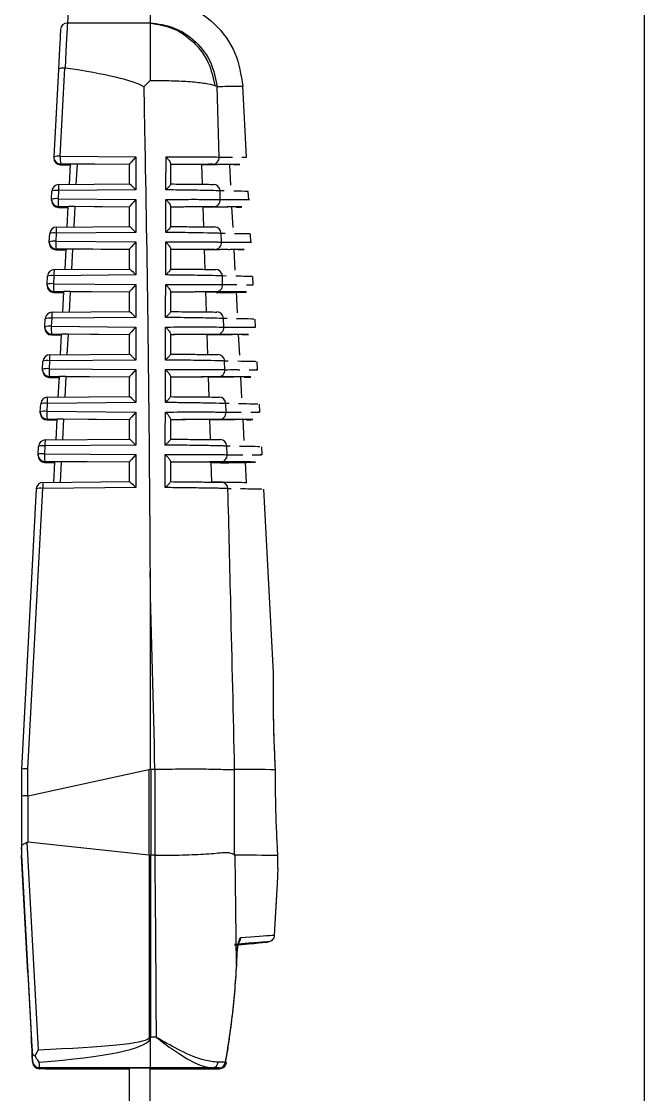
# Model space of a CAD drawing. Extents: x 6 to 134, y 3 to 97.
# Drawn here: x 98.369 to 99.278, y 44.98 to 46.544 of the extents above; entities that cross this region are included whole.
import ezdxf

# ---------------------------------------------------------------- set-up
doc = ezdxf.new("R2010")
doc.units = 0
doc.header["$MEASUREMENT"] = 0
doc.layers.add('OBJECT', color=7, linetype='CONTINUOUS')

msp = doc.modelspace()

# ---------------------------------------------------------------- linework, layer by layer
at = {"layer": 'OBJECT'}
for p, q in [((99.2781, 40.7244), (99.2781, 49.697)), ((98.557, 46.5412), (98.4364, 46.5412)), ((98.557, 46.5417), (98.557, 46.5412)), ((98.4233, 46.4734), (98.4166, 46.3464)), ((98.4261, 46.3471), (98.4329, 46.4758)), ((98.4329, 46.4758), (98.4333, 46.4758)), ((98.557, 46.4576), (98.5479, 46.4485)), ((98.6514, 46.4503), (98.6547, 46.4489)), ((98.6577, 46.346), (98.6547, 46.4489)), ((98.6977, 46.3458), (98.6922, 46.4498)), ((98.4166, 46.3459), (98.4166, 46.3464)), ((98.4166, 46.3459), (98.4166, 46.3458)), ((98.4166, 46.3454), (98.4166, 46.3448)), ((98.4166, 46.3448), (98.4166, 46.3447)), ((98.4261, 46.3471), (98.5365, 46.3462)), ((98.5365, 46.3462), (98.5365, 46.2981)), ((98.6752, 46.346), (98.6771, 46.346)), ((98.6909, 46.3459), (98.6976, 46.3458)), ((98.527, 46.335), (98.4265, 46.3359)), ((98.4265, 46.3359), (98.4265, 46.3358)), ((98.4265, 46.3358), (98.4411, 46.3356)), ((98.4411, 46.3347), (98.4265, 46.3348)), ((98.4265, 46.3348), (98.4265, 46.3347)), ((98.4265, 46.3347), (98.4411, 46.3345)), ((98.4395, 46.306), (98.4411, 46.3358)), ((98.4505, 46.3357), (98.449, 46.3061)), ((98.527, 46.335), (98.4505, 46.3357)), ((98.527, 46.3068), (98.527, 46.3352)), ((98.587, 46.3363), (98.587, 46.3065)), ((98.6336, 46.3063), (98.6326, 46.3353)), ((98.6326, 46.3353), (98.6553, 46.3353)), ((98.6748, 46.3052), (98.6732, 46.3352)), ((98.4134, 46.2845), (98.414, 46.2964)), ((98.4235, 46.2971), (98.4228, 46.2852)), ((98.5365, 46.2981), (98.4235, 46.2971)), ((98.4239, 46.3059), (98.527, 46.3068)), ((98.6594, 46.284), (98.6591, 46.2967)), ((98.6652, 46.2966), (98.6591, 46.2967)), ((98.4134, 46.284), (98.4134, 46.2845)), ((98.4134, 46.284), (98.4134, 46.2838)), ((98.4134, 46.2828), (98.4134, 46.2834)), ((98.4134, 46.2828), (98.4134, 46.2827)), ((98.4228, 46.2852), (98.5365, 46.2842)), ((98.5365, 46.2842), (98.5365, 46.2361)), ((98.7009, 46.2839), (98.7003, 46.2958)), ((98.527, 46.2731), (98.4233, 46.274)), ((98.4233, 46.274), (98.4233, 46.2738)), ((98.4233, 46.2738), (98.4378, 46.2737)), ((98.4378, 46.2727), (98.4233, 46.2728)), ((98.4233, 46.2728), (98.4233, 46.2727)), ((98.4233, 46.2727), (98.4378, 46.2726)), ((98.4363, 46.244), (98.4378, 46.2738)), ((98.4473, 46.2737), (98.4457, 46.2441)), ((98.527, 46.273), (98.4473, 46.2737)), ((98.527, 46.2448), (98.527, 46.2732)), ((98.587, 46.2742), (98.587, 46.2445)), ((98.6346, 46.2734), (98.6572, 46.2733)), ((98.6356, 46.2443), (98.6346, 46.2734)), ((98.6781, 46.2432), (98.6765, 46.2734)), ((98.4101, 46.2225), (98.4107, 46.2344)), ((98.4202, 46.2351), (98.4196, 46.2232)), ((98.5365, 46.2361), (98.4202, 46.2351)), ((98.4206, 46.2439), (98.527, 46.2448)), ((98.6612, 46.222), (98.6608, 46.2347)), ((98.6667, 46.2346), (98.6608, 46.2347)), ((98.7042, 46.2219), (98.7036, 46.2338)), ((98.4101, 46.222), (98.4101, 46.2225)), ((98.4101, 46.222), (98.4101, 46.2218)), ((98.4101, 46.2209), (98.4101, 46.2214)), ((98.4101, 46.2209), (98.4101, 46.2207)), ((98.4196, 46.2232), (98.5365, 46.2222)), ((98.5365, 46.2222), (98.5365, 46.1741)), ((98.527, 46.2111), (98.42, 46.212)), ((98.42, 46.212), (98.42, 46.2118)), ((98.42, 46.2118), (98.4346, 46.2117)), ((98.4345, 46.2107), (98.42, 46.2109)), ((98.42, 46.2109), (98.42, 46.2107)), ((98.42, 46.2107), (98.4345, 46.2106)), ((98.433, 46.182), (98.4346, 46.2118)), ((98.444, 46.2118), (98.4424, 46.1821)), ((98.527, 46.211), (98.444, 46.2118)), ((98.527, 46.1828), (98.527, 46.2112)), ((98.587, 46.2121), (98.587, 46.1826)), ((98.6366, 46.2114), (98.6591, 46.2114)), ((98.6375, 46.1823), (98.6366, 46.2114)), ((98.6813, 46.1812), (98.6797, 46.2114)), ((98.4068, 46.1606), (98.4075, 46.1724)), ((98.4169, 46.1731), (98.4163, 46.1613)), ((98.5365, 46.1741), (98.4169, 46.1731)), ((98.4173, 46.1819), (98.527, 46.1828)), ((98.6629, 46.1601), (98.6625, 46.1727)), ((98.6681, 46.1726), (98.6625, 46.1727)), ((98.7074, 46.1599), (98.7068, 46.1718)), ((98.4068, 46.16), (98.4068, 46.1606)), ((98.4068, 46.16), (98.4068, 46.1599)), ((98.4068, 46.1589), (98.4068, 46.1594)), ((98.4068, 46.1589), (98.4068, 46.1587)), ((98.4163, 46.1613), (98.5365, 46.1602)), ((98.5365, 46.1602), (98.5365, 46.1121)), ((98.6807, 46.1601), (98.6837, 46.1601)), ((98.527, 46.1491), (98.4167, 46.15)), ((98.4167, 46.15), (98.4167, 46.1499)), ((98.4167, 46.1499), (98.4313, 46.1497)), ((98.4312, 46.1488), (98.4167, 46.1489)), ((98.4167, 46.1489), (98.4167, 46.1487)), ((98.4167, 46.1487), (98.4312, 46.1486)), ((98.4297, 46.12), (98.4313, 46.1499)), ((98.4407, 46.1498), (98.4391, 46.1201)), ((98.527, 46.1491), (98.4407, 46.1498)), ((98.527, 46.1208), (98.527, 46.1492)), ((98.587, 46.1501), (98.587, 46.1206)), ((98.6386, 46.1494), (98.6609, 46.1494)), ((98.6395, 46.1203), (98.6386, 46.1494)), ((98.6846, 46.1191), (98.683, 46.1494)), ((98.4036, 46.0986), (98.4042, 46.1104)), ((98.4136, 46.1111), (98.413, 46.0993)), ((98.5365, 46.1121), (98.4136, 46.1111)), ((98.4141, 46.1198), (98.527, 46.1208)), ((98.6645, 46.0981), (98.6642, 46.1107)), ((98.6695, 46.1106), (98.6642, 46.1107)), ((98.7107, 46.098), (98.7101, 46.1098)), ((98.4035, 46.0981), (98.4036, 46.0986)), ((98.4035, 46.0981), (98.4035, 46.0979)), ((98.4035, 46.0969), (98.4036, 46.0974)), ((98.4035, 46.0969), (98.4035, 46.0967)), ((98.413, 46.0993), (98.5365, 46.0982)), ((98.5365, 46.0982), (98.5365, 46.0502)), ((98.527, 46.0871), (98.4135, 46.0881)), ((98.4135, 46.0881), (98.4135, 46.0879)), ((98.4135, 46.0879), (98.428, 46.0878)), ((98.428, 46.0868), (98.4135, 46.0869)), ((98.4135, 46.0869), (98.4135, 46.0867)), ((98.4135, 46.0867), (98.428, 46.0866)), ((98.4264, 46.058), (98.428, 46.0879)), ((98.4374, 46.0878), (98.4359, 46.058)), ((98.527, 46.0871), (98.4374, 46.0878)), ((98.527, 46.0588), (98.527, 46.0872)), ((98.587, 46.088), (98.587, 46.0587)), ((98.6405, 46.0874), (98.6628, 46.0874)), ((98.6414, 46.0582), (98.6405, 46.0874)), ((98.6878, 46.0571), (98.6862, 46.0875)), ((98.4003, 46.0366), (98.4009, 46.0483)), ((98.4104, 46.049), (98.4097, 46.0373)), ((98.5365, 46.0502), (98.4104, 46.049)), ((98.4108, 46.0578), (98.527, 46.0588)), ((98.6662, 46.0361), (98.6658, 46.0487)), ((98.671, 46.0486), (98.6658, 46.0487)), ((98.7139, 46.036), (98.7133, 46.0478)), ((98.4003, 46.0361), (98.4003, 46.0366)), ((98.4003, 46.0361), (98.4003, 46.036)), ((98.4003, 46.0349), (98.4003, 46.0354)), ((98.4003, 46.0354), (98.4003, 46.0354)), ((98.4003, 46.0349), (98.4003, 46.0348)), ((98.4097, 46.0373), (98.5365, 46.0362)), ((98.5365, 46.0362), (98.5365, 45.9882)), ((98.6864, 46.0361), (98.688, 46.0361)), ((98.527, 46.0251), (98.4102, 46.0261)), ((98.4102, 46.0261), (98.4102, 46.026)), ((98.4102, 46.026), (98.4247, 46.0258)), ((98.4247, 46.0248), (98.4102, 46.0249)), ((98.4102, 46.0249), (98.4102, 46.0248)), ((98.4102, 46.0248), (98.4247, 46.0246)), ((98.4232, 45.9959), (98.4248, 46.0259)), ((98.4342, 46.0259), (98.4326, 45.996)), ((98.527, 46.0251), (98.4342, 46.0259)), ((98.527, 45.9968), (98.527, 46.0252)), ((98.587, 46.026), (98.587, 45.9967)), ((98.6425, 46.0255), (98.6646, 46.0255)), ((98.6434, 45.9962), (98.6425, 46.0255)), ((98.6911, 45.9951), (98.6895, 46.0255)), ((98.397, 45.9747), (98.3976, 45.9863)), ((98.4071, 45.987), (98.4065, 45.9754)), ((98.5365, 45.9882), (98.4071, 45.987)), ((98.4075, 45.9958), (98.527, 45.9968)), ((98.6678, 45.9741), (98.6675, 45.9866)), ((98.6724, 45.9866), (98.6675, 45.9866)), ((98.7172, 45.9741), (98.7166, 45.9858)), ((98.397, 45.9741), (98.397, 45.9747)), ((98.397, 45.9741), (98.397, 45.974)), ((98.397, 45.9735), (98.397, 45.9735)), ((98.397, 45.9729), (98.397, 45.9735)), ((98.397, 45.9734), (98.397, 45.9735)), ((98.397, 45.9729), (98.397, 45.9728)), ((98.4065, 45.9754), (98.5365, 45.9742)), ((98.5365, 45.9742), (98.5365, 45.9262)), ((98.6871, 45.9742), (98.6901, 45.9742)), ((98.527, 45.9631), (98.4069, 45.9641)), ((98.4069, 45.9641), (98.4069, 45.964)), ((98.4069, 45.964), (98.4215, 45.9639)), ((98.4214, 45.9628), (98.4069, 45.9629)), ((98.4069, 45.9629), (98.4069, 45.9628)), ((98.4069, 45.9628), (98.4214, 45.9627)), ((98.4199, 45.9339), (98.4215, 45.964)), ((98.4309, 45.9639), (98.4293, 45.934)), ((98.527, 45.9631), (98.4309, 45.9639)), ((98.527, 45.9349), (98.527, 45.9633)), ((98.587, 45.9639), (98.587, 45.9347)), ((98.6444, 45.9635), (98.6663, 45.9635)), ((98.6453, 45.9342), (98.6444, 45.9635)), ((98.6943, 45.933), (98.6927, 45.9635)), ((98.3937, 45.9127), (98.3943, 45.9243)), ((98.4038, 45.925), (98.4032, 45.9134)), ((98.5365, 45.9262), (98.4038, 45.925)), ((98.4042, 45.9338), (98.527, 45.9349)), ((98.6694, 45.9122), (98.6691, 45.9246)), ((98.6738, 45.9246), (98.6691, 45.9246)), ((98.7204, 45.9121), (98.7198, 45.9238)), ((98.3937, 45.9122), (98.3937, 45.9127)), ((98.3937, 45.9122), (98.3937, 45.912)), ((98.3937, 45.9115), (98.3937, 45.9115)), ((98.3937, 45.9109), (98.3937, 45.9115)), ((98.3937, 45.9114), (98.3937, 45.9115)), ((98.3937, 45.9109), (98.3937, 45.9108)), ((98.4032, 45.9134), (98.5365, 45.9123)), ((98.5365, 45.9123), (98.5365, 45.8642)), ((98.6895, 45.9122), (98.6921, 45.9122)), ((98.527, 45.9011), (98.4036, 45.9022)), ((98.4036, 45.9022), (98.4036, 45.902)), ((98.4036, 45.902), (98.4182, 45.9019)), ((98.4181, 45.9008), (98.4036, 45.9009)), ((98.4036, 45.9009), (98.4036, 45.9008)), ((98.4036, 45.9008), (98.4181, 45.9007)), ((98.4166, 45.8719), (98.4182, 45.902)), ((98.4276, 45.902), (98.426, 45.872)), ((98.527, 45.9011), (98.4276, 45.902)), ((98.527, 45.8729), (98.527, 45.9013)), ((98.587, 45.9019), (98.587, 45.8728)), ((98.6463, 45.9015), (98.6681, 45.9015)), ((98.6472, 45.8722), (98.6463, 45.9015)), ((98.6463, 45.9003), (98.6681, 45.9007)), ((98.6976, 45.8712), (98.696, 45.9015)), ((98.3911, 45.8623), (98.3695, 45.4536)), ((98.379, 45.4545), (98.4005, 45.863)), ((98.5365, 45.8642), (98.4005, 45.863)), ((98.401, 45.8718), (98.527, 45.8729)), ((98.6752, 45.8626), (98.6706, 45.8626)), ((98.7371, 45.5942), (98.7231, 45.8618)), ((98.557, 45.7422), (98.557, 45.4537)), ((98.7369, 45.5701), (98.7369, 45.578)), ((98.7371, 45.5435), (98.737, 45.5499)), ((98.3695, 45.4536), (98.3695, 45.4535)), ((98.3695, 45.4535), (98.3695, 45.4144)), ((98.379, 45.415), (98.379, 45.4545)), ((98.3792, 45.415), (98.5554, 45.4532)), ((98.5554, 45.4532), (98.5554, 45.3287)), ((98.5586, 45.3286), (98.5586, 45.4536)), ((98.5586, 45.4536), (98.5638, 45.4536)), ((98.5638, 45.4536), (98.5638, 45.3286)), ((98.6803, 45.329), (98.6803, 45.4535)), ((98.6803, 45.4535), (98.6804, 45.4535)), ((98.74, 45.453), (98.7397, 45.459)), ((98.3695, 45.4144), (98.3695, 45.3368)), ((98.3792, 45.3474), (98.3792, 45.415)), ((98.3942, 45.0449), (98.3778, 45.3472)), ((98.5554, 45.3287), (98.3792, 45.3474)), ((98.3695, 45.3368), (98.3695, 45.3285)), ((98.3695, 45.3285), (98.3851, 45.0402)), ((98.3695, 45.3285), (98.3695, 45.3284)), ((98.3787, 45.1581), (98.3695, 45.3284)), ((98.3695, 45.3272), (98.3695, 45.3284)), ((98.3695, 45.327), (98.3695, 45.3272)), ((98.3787, 45.1569), (98.3695, 45.3272)), ((98.3695, 45.327), (98.3851, 45.0389)), ((98.5562, 45.063), (98.5562, 45.3286)), ((98.5562, 45.3286), (98.5578, 45.3286)), ((98.5578, 45.3286), (98.5578, 45.063)), ((98.5638, 45.3286), (98.5586, 45.3286)), ((98.681, 45.3285), (98.6803, 45.329)), ((98.6829, 45.1692), (98.681, 45.3285)), ((98.7435, 45.31), (98.7435, 45.31)), ((98.7435, 45.31), (98.7435, 45.3099)), ((98.7291, 45.202), (98.7291, 45.202)), ((98.7382, 45.2115), (98.7382, 45.2115)), ((98.7382, 45.2115), (98.7382, 45.2114)), ((98.7382, 45.2114), (98.7382, 45.2114)), ((98.6838, 45.1873), (98.6829, 45.1692)), ((98.6831, 45.1692), (98.6841, 45.1873)), ((98.6831, 45.168), (98.6841, 45.1861)), ((98.3787, 45.1584), (98.3787, 45.1574)), ((98.3787, 45.1581), (98.3787, 45.1569)), ((98.5663, 45.063), (98.5578, 45.063)), ((98.557, 45.0599), (98.557, 45.0184)), ((98.3953, 45.0174), (98.4042, 45.0173)), ((98.4047, 45.0184), (98.3958, 45.0185)), ((98.4047, 45.0172), (98.3958, 45.0172)), ((98.4047, 45.0184), (98.557, 45.0184)), ((98.5013, 45.0184), (98.4047, 45.0184)), ((98.5013, 45.0172), (98.4047, 45.0172)), ((98.4047, 45.0172), (98.527, 45.0172)), ((98.6584, 45.0184), (98.5232, 45.0184)), ((98.527, 45.0172), (98.5232, 45.0172)), ((98.527, 44.2448), (98.527, 45.0184)), ((98.557, 45.0184), (98.6487, 45.0184)), ((98.557, 44.2448), (98.557, 45.0184)), ((98.6584, 45.0172), (98.557, 45.0172)), ((98.557, 45.0172), (98.6487, 45.0172)), ((98.6487, 45.0184), (98.6584, 45.0184)), ((98.6487, 45.0172), (98.6584, 45.0172)), ((98.6667, 45.027), (98.6562, 45.0267))]:
    msp.add_line(p, q, dxfattribs=at)
at = {"layer": 'OBJECT', "flags": 128}
for points in [[(98.7435, 45.31), (98.7423, 45.2867), (98.7405, 45.2539), (98.7382, 45.2115)], [(98.7435, 45.3099), (98.7423, 45.2867), (98.7405, 45.2538), (98.7382, 45.2114)], [(98.6838, 45.1873), (98.6841, 45.1873), (98.6841, 45.1873)], [(98.6829, 45.1692), (98.6831, 45.1692), (98.6831, 45.1692)], [(98.6829, 45.168), (98.6831, 45.168), (98.6831, 45.168)], [(98.668, 45.0256), (98.668, 45.0256), (98.6682, 45.0256)]]:
    msp.add_lwpolyline(points, dxfattribs=at)
at = {"layer": 'OBJECT'}
for centre, radius, start, end in [((98.4363, 46.5313), 0.00991, 89.4518, 176.5363), ((98.4228, 46.3272), 0.0202, 80.6628, 107.8246), ((98.4266, 46.3459), 0.01, 180, 269.5), ((98.4266, 46.3458), 0.01, 180, 269.5), ((98.4266, 46.3448), 0.01, 180, 269.5), ((98.4266, 46.3447), 0.01, 180, 269.5), ((98.4807, 46.3436), 0.0547, 176.3333, 188.1148), ((98.6478, 46.3454), 0.00992, 271.076, 3.4938), ((98.4268, 46.3382), 0.00337, 219.2014, 266.0513), ((98.424, 46.2959), 0.01, 90.5, 176.9774), ((98.4202, 46.2772), 0.0202, 80.6628, 107.8246), ((98.4642, 46.2995), 0.0408, 170.9743, 183.3323), ((98.6492, 46.2963), 0.00989, 2.4108, 89.0144), ((98.4196, 46.2652), 0.0202, 80.6628, 107.8246), ((98.4234, 46.284), 0.01, 180, 269.5), ((98.4234, 46.2838), 0.01, 180, 269.5), ((98.4234, 46.2828), 0.01, 180, 269.5), ((98.4234, 46.2827), 0.01, 180, 269.5), ((98.4775, 46.2817), 0.0547, 176.3333, 188.1148), ((98.6495, 46.2834), 0.00992, 271.0968, 3.5116), ((98.4235, 46.2762), 0.00339, 218.6225, 265.997), ((98.4207, 46.2339), 0.01, 90.5, 176.9774), ((98.4169, 46.2152), 0.0202, 80.6628, 107.8246), ((98.4609, 46.2375), 0.0408, 170.9743, 183.3323), ((98.6509, 46.2343), 0.00989, 2.3899, 88.9965), ((98.4163, 46.2033), 0.0202, 80.6628, 107.8246), ((98.4201, 46.222), 0.01, 180, 269.5), ((98.4201, 46.2218), 0.01, 180, 269.5), ((98.4201, 46.2209), 0.01, 180, 269.5), ((98.4201, 46.2207), 0.01, 180, 269.5), ((98.4742, 46.2197), 0.0547, 176.3333, 188.1148), ((98.6513, 46.2214), 0.00992, 271.1179, 3.5296), ((98.4202, 46.2143), 0.0034, 218.0691, 265.9449), ((98.4174, 46.1719), 0.01, 90.5, 176.9774), ((98.4136, 46.1531), 0.0202, 80.6628, 107.8246), ((98.4576, 46.1755), 0.0408, 170.9743, 183.3323), ((98.6526, 46.1723), 0.00988, 2.3687, 88.9784), ((98.413, 46.1413), 0.0202, 80.6628, 107.8246), ((98.4168, 46.16), 0.01, 180, 269.5), ((98.4168, 46.1599), 0.01, 180, 269.5), ((98.4168, 46.1589), 0.01, 180, 269.5), ((98.4168, 46.1587), 0.01, 180, 269.5), ((98.4709, 46.1578), 0.0547, 176.3333, 188.1148), ((98.653, 46.1595), 0.00991, 271.1394, 3.5479), ((98.417, 46.1523), 0.00341, 217.5303, 265.894), ((98.4142, 46.1098), 0.01, 90.5, 176.9774), ((98.4104, 46.0911), 0.0202, 80.6628, 107.8246), ((98.4544, 46.1134), 0.0408, 170.9743, 183.3323), ((98.6543, 46.1103), 0.00988, 2.3472, 88.9599), ((98.4135, 46.0981), 0.01, 180, 269.5), ((98.4135, 46.0979), 0.01, 180, 269.5), ((98.4135, 46.0969), 0.01, 180, 269.5), ((98.4135, 46.0967), 0.01, 180, 269.5), ((98.4097, 46.0794), 0.0202, 80.6628, 107.8246), ((98.4677, 46.0958), 0.0547, 176.3333, 188.1148), ((98.6546, 46.0975), 0.00991, 271.1612, 3.5665), ((98.4137, 46.0903), 0.00343, 216.9748, 265.8413), ((98.4109, 46.0478), 0.01, 90.5, 176.9774), ((98.4071, 46.0291), 0.0202, 80.6628, 107.8246), ((98.4511, 46.0514), 0.0408, 170.9743, 183.3323), ((98.656, 46.0483), 0.00988, 2.3255, 88.9411), ((98.4065, 46.0174), 0.0202, 80.6628, 107.8246), ((98.4103, 46.0361), 0.01, 180, 269.5), ((98.4103, 46.036), 0.01, 180, 269.5), ((98.4103, 46.0349), 0.01, 180, 269.5), ((98.4103, 46.0348), 0.01, 180, 269.5), ((98.4644, 46.0338), 0.0547, 176.3333, 188.1148), ((98.6563, 46.0355), 0.00991, 271.1834, 3.5854), ((98.4104, 46.0283), 0.00344, 216.4419, 265.7906), ((98.4076, 45.9858), 0.01, 90.5, 176.9774), ((98.4038, 45.9671), 0.0202, 80.6628, 107.8246), ((98.4478, 45.9894), 0.0408, 170.9743, 183.3323), ((98.6576, 45.9863), 0.00987, 2.3034, 88.9221), ((98.4032, 45.9554), 0.0202, 80.6628, 107.8246), ((98.407, 45.9741), 0.01, 180, 269.5), ((98.407, 45.974), 0.01, 180, 269.5), ((98.407, 45.9729), 0.01, 180, 269.5), ((98.407, 45.9728), 0.01, 180, 269.5), ((98.4611, 45.9719), 0.0547, 176.3333, 188.1148), ((98.6579, 45.9735), 0.00991, 271.2058, 3.6045), ((98.4072, 45.9664), 0.00346, 215.9287, 265.7415), ((98.4043, 45.9238), 0.01, 90.5, 176.9774), ((98.4005, 45.9051), 0.0202, 80.6628, 107.8246), ((98.4445, 45.9274), 0.0408, 170.9743, 183.3323), ((98.6592, 45.9243), 0.00987, 2.281, 88.9028), ((98.3999, 45.8935), 0.0202, 80.6628, 107.8246), ((98.4037, 45.9122), 0.01, 180, 269.5), ((98.4037, 45.912), 0.01, 180, 269.5), ((98.4037, 45.9109), 0.01, 180, 269.5), ((98.4037, 45.9108), 0.01, 180, 269.5), ((98.4578, 45.9099), 0.0547, 176.3333, 188.1148), ((98.6595, 45.9115), 0.0099, 271.2286, 3.6238), ((98.4039, 45.9044), 0.00347, 215.4146, 265.6923), ((98.4011, 45.8618), 0.01, 90.5, 176.9774), ((98.3973, 45.8431), 0.0202, 80.6628, 107.8246), ((98.4413, 45.8654), 0.0408, 170.9743, 183.3323), ((98.6608, 45.8623), 0.00986, 2.2583, 88.8831), ((98.6631, 39.7188), 5.7347, 89.23213, 89.82698), ((98.677, 41.5233), 3.8051, 89.0001, 89.9396), ((98.6792, 45.2082), 0.0101, 318.8473, 357.39), ((98.6471, 45.1547), 0.1308, 225.483, 226.4446), ((98.5578, 45.1793), 0.1163, 269.2229, 270.0002), ((98.3958, 45.0285), 0.01, 183.1322, 269.1723), ((98.3958, 45.0285), 0.00999, 183.1469, 270.0514), ((98.3958, 45.0272), 0.01, 183.1795, 269.2098), ((98.3957, 45.0273), 0.00993, 183.3852, 267.396), ((98.3957, 45.018), 0.000738, 236.3407, 268.1539), ((98.3956, 45.0191), 0.000649, 269.2079, 282.0423), ((98.3956, 45.0179), 0.000648, 269.2377, 281.5047), ((98.4047, 45.0184), 0.00123, 244.1773, 269.3331), ((98.5007, 45.0265), 0.00921, 270.4643, 297.6719), ((98.5013, 45.0186), 0.00138, 247.1273, 269.4964), ((98.5206, 35.637), 9.3814, 89.98452, 90.11826), ((98.5013, 45.026), 0.00878, 270.1668, 299.8257), ((98.5206, 54.3986), 9.3814, 269.88174, 270.01548), ((98.5204, 45.0184), 0.003, 336.5646, 0.0105), ((98.6476, 45.0269), 0.00858, 277.2957, 358.6296), ((98.6577, 45.0274), 0.00907, 274.413, 357.1776), ((98.6584, 45.0284), 0.01, 270.0038, 350.7455), ((98.6584, 45.0272), 0.01, 270.1134, 350.7453), ((98.6556, 45.0184), 0.00304, 336.624, 0.1587), ((98.6692, 45.0398), 0.013, 258.8345, 265.5286)]:
    msp.add_arc(centre, radius, start, end, dxfattribs=at)
for centre, major_axis, ratio, start_param, end_param in [((98.3201, 44.3278), (0.1183, 2.25), 0.000066, 0.000003, 0.180504), ((98.4207, 46.4237), (0.0058, 0.11), 0.000066, 0.180504, 1.102037), ((98.4307, 46.4232), (0.0058, 0.12), 0.000061, 0.180503, 1.117124), ((96.2673, 46.4232), (2.2897, 0.0148), 0.052007, 0.088798, 0.329912), ((98.537, 46.345), (0.00996, 0.00988), 0.088566, 1.535578, 3.054015), ((98.4511, 46.3357), (0.01, -0.0001), 0.001262, 1.629521, 3.141604), ((96.4936, 46.3161), (2.1942, 0.0191), 0.001254, 6.195988, 6.423906), ((98.537, 46.2969), (0.00999, -0.00991), 0.036008, 1.658834, 3.10717), ((98.537, 46.283), (0.00996, 0.00988), 0.088566, 1.535578, 3.054015), ((98.4479, 46.2737), (0.01, -0.0001), 0.001262, 1.629521, 3.141604), ((96.4936, 46.2541), (2.1975, 0.0192), 0.001254, 6.195253, 6.423038), ((98.537, 46.2349), (0.00999, -0.00991), 0.036008, 1.658834, 3.10717), ((98.537, 46.221), (0.00996, 0.00988), 0.088566, 1.535578, 3.054015), ((98.4446, 46.2117), (0.01, -0.0001), 0.001262, 1.629521, 3.141604), ((96.4936, 46.1921), (2.2007, 0.0192), 0.001254, 6.194462, 6.421362), ((98.537, 46.1729), (0.00999, -0.00991), 0.036008, 1.658834, 3.10717), ((98.537, 46.159), (0.00996, 0.00988), 0.088566, 1.535578, 3.054015), ((98.4413, 46.1498), (0.01, -0.0001), 0.001262, 1.629521, 3.141604), ((96.4936, 46.1301), (2.204, 0.0192), 0.001254, 6.082166, 6.484182), ((98.537, 46.1109), (0.00999, -0.00991), 0.036008, 1.658834, 3.10717), ((98.537, 46.097), (0.00996, 0.00988), 0.088566, 1.535578, 3.054015), ((98.438, 46.0878), (0.01, -0.0001), 0.001262, 1.629521, 3.141604), ((96.4936, 46.0681), (2.2072, 0.0193), 0.001254, 6.192734, 6.487571), ((98.537, 46.0489), (0.00999, -0.00991), 0.036008, 1.658834, 3.10717), ((98.537, 46.035), (0.00996, 0.00988), 0.088566, 1.535578, 3.054015), ((98.4348, 46.0259), (0.01, -0.0001), 0.001262, 1.629521, 3.141604), ((96.4936, 46.0061), (2.2105, 0.0193), 0.001254, 6.191806, 6.490952), ((98.537, 45.9869), (0.00999, -0.00991), 0.036008, 1.658834, 3.10717), ((98.537, 45.973), (0.00996, 0.00988), 0.088566, 1.535578, 3.054015), ((98.4315, 45.9639), (0.01, -0.0001), 0.001262, 1.629521, 3.141604), ((96.4936, 45.9441), (2.2137, 0.0193), 0.001254, 6.190839, 6.494325), ((98.537, 45.9249), (0.00999, -0.00991), 0.036008, 1.658834, 3.10717), ((98.537, 45.911), (0.00996, 0.00988), 0.088566, 1.535578, 3.054015), ((98.4282, 45.9019), (0.01, -0.0001), 0.001262, 1.629521, 3.141604), ((96.4936, 45.8821), (2.217, 0.0193), 0.001254, 6.068659, 6.49769), ((98.537, 45.863), (0.00999, -0.00991), 0.036008, 1.658834, 3.10717), ((96.4945, 41.4358), (0, 19.0645), 0.111055, 4.924724, 4.940236), ((98.3795, 45.4533), (0.01, -0.00026), 0.121668, 1.626367, 3.138449), ((98.5586, 46.4314), (0.0064, 0.9785), 0.122457, 3.168977, 3.182066), ((98.5586, 46.4307), (0, 0.9772), 0.122804, 3.128502, 3.141593), ((98.5638, 46.4307), (0, 0.9772), 0.122804, 3.141593, 3.144933), ((98.3795, 45.4144), (0.01, 0), 0.062416, 1.623156, 3.141593), ((98.3795, 45.4965), (0.0005, 0.0815), 0.122457, 3.142797, 3.168977), ((98.3795, 45.31), (-0.0006, 0.0374), 0.267005, 6.250717, 6.391319), ((98.5586, 44.8803), (-0.007, 0.4487), 0.267005, 6.2442, 6.250717), ((98.5586, 44.8806), (0, 0.448), 0.267859, 0, 0.006511), ((98.5638, 44.8806), (0, 0.448), 0.267859, 6.278981, 6.283185), ((96.4945, 44.9707), (0, 7.8874), 0.262686, 4.724089, 4.75778), ((98.7512, 45.4524), (0.0078, 0.1429), 0.000068, 3.05493, 3.140201), ((98.7512, 45.4524), (0.0078, 0.1429), 0.000068, 3.140201, 3.225755), ((96.5056, 45.0075), (2.2237, 0.1946), 0.001244, 0.013853, 0.210091), ((96.5056, 45.0075), (2.2237, 0.1946), 0.001244, 6.072877, 6.269115), ((98.5671, 41.6869), (-0.1833, 3.3775), 0.000068, 6.282979, 6.432601), ((98.5671, 41.6869), (-0.1833, 3.3775), 0.000068, 6.136269, 6.282979), ((97.9867, 45.0707), (0.5695, -0.0077), 0.050889, 5.510549, 6.231214), ((97.9867, 45.0707), (0.5695, -0.0077), 0.050889, 6.231214, 6.283878), ((97.9883, 45.0784), (0.5695, -0.0156), 0.101721, 6.233311, 6.285975), ((97.9883, 45.0784), (0.5695, -0.0156), 0.101721, 5.511646, 6.233311), ((98.3831, 45.0779), (-0.0027, 0.05), 0.000068, 3.196862, 3.858694), ((98.3931, 45.0784), (-0.0027, 0.06), 0.000057, 3.196863, 3.677513)]:
    msp.add_ellipse(centre, major_axis=major_axis, ratio=ratio, start_param=start_param, end_param=end_param, dxfattribs=at)
for points in [[(98.557, 46.5778), (98.557, 46.5763), (98.557, 46.5734), (98.557, 46.5523), (98.557, 46.5417)], [(98.557, 46.5412), (98.557, 46.5384), (98.557, 46.5327), (98.557, 46.5136), (98.557, 46.4885), (98.557, 46.4679), (98.557, 46.4576)], [(98.557, 46.4576), (98.5677, 46.4576), (98.5891, 46.4576), (98.6167, 46.4561), (98.639, 46.4537), (98.6473, 46.4515), (98.6514, 46.4503)]]:
    msp.add_open_spline(points, degree=3, dxfattribs=at)
for points, knots in [([(98.557, 46.5778), (98.5735, 46.576), (98.6078, 46.5724), (98.6524, 46.5429), (98.6842, 46.4999), (98.6896, 46.4658), (98.6923, 46.4494)], [0, 0, 0, 0, 0.240773, 0.5, 0.759227, 1, 1, 1, 1]), ([(98.557, 46.5417), (98.5687, 46.5401), (98.593, 46.5368), (98.6248, 46.5154), (98.6479, 46.4847), (98.6525, 46.4606), (98.6547, 46.4489)], [0, 0, 0, 0, 0.2411698, 0.5, 0.7588302, 1, 1, 1, 1]), ([(98.557, 46.5412), (98.5681, 46.5395), (98.5912, 46.5359), (98.6215, 46.5148), (98.6439, 46.4851), (98.649, 46.4616), (98.6514, 46.4503)], [0, 0, 0, 0, 0.2415614, 0.5, 0.7584386, 1, 1, 1, 1]), ([(98.4329, 46.4758), (98.4318, 46.4758), (98.4296, 46.4758), (98.4267, 46.4755), (98.4245, 46.4748), (98.4236, 46.4741), (98.4234, 46.4736), (98.4233, 46.4734), (98.4233, 46.4734)], [0, 0, 0, 0, 0.2192807, 0.4385072, 0.6592411, 0.8829862, 0.9858297, 1, 1, 1, 1]), ([(98.5479, 46.4485), (98.548, 46.4428), (98.5485, 46.4144), (98.5507, 46.295), (98.5547, 46.0653), (98.5562, 45.8582), (98.557, 45.7422)], [0, 0, 0, 0, 0.024148, 0.120739, 0.507103, 1, 1, 1, 1]), ([(98.6547, 46.4489), (98.6656, 46.4491), (98.6875, 46.4496), (98.6907, 46.4495), (98.6923, 46.4494)], [0, 0, 0, 0, 0.496376, 1, 1, 1, 1]), ([(98.5802, 46.2981), (98.5802, 46.3047), (98.5803, 46.3208), (98.5803, 46.3368), (98.5803, 46.3462)], [0, 0, 0, 0, 0.412316, 1, 1, 1, 1]), ([(98.5803, 46.3462), (98.5826, 46.3462), (98.591, 46.3463), (98.611, 46.3464), (98.6361, 46.3464), (98.6521, 46.3462), (98.6564, 46.346), (98.6577, 46.346)], [0, 0, 0, 0, 0.057678, 0.219414, 0.543377, 0.867765, 1, 1, 1, 1]), ([(98.5803, 46.3462), (98.5804, 46.3462), (98.5807, 46.3458), (98.5823, 46.3441), (98.5846, 46.3414), (98.5866, 46.3383), (98.5869, 46.3369), (98.587, 46.3363)], [0, 0, 0, 0, 0.008659, 0.099997, 0.471213, 0.763081, 1, 1, 1, 1]), ([(98.6577, 46.346), (98.6589, 46.346), (98.665, 46.346), (98.673, 46.346), (98.675, 46.346), (98.6752, 46.346)], [0, 0, 0, 0, 0.179855, 0.899388, 1, 1, 1, 1]), ([(98.648, 46.3355), (98.6444, 46.3354), (98.6372, 46.3354), (98.6144, 46.3353), (98.5953, 46.3351), (98.587, 46.335)], [0, 0, 0, 0, 0.361189, 0.722456, 1, 1, 1, 1]), ([(98.6326, 46.3353), (98.6295, 46.3353), (98.6226, 46.3353), (98.6041, 46.3352), (98.5903, 46.3351), (98.587, 46.335)], [0, 0, 0, 0, 0.393565, 0.855353, 1, 1, 1, 1]), ([(98.6479, 46.3355), (98.6534, 46.3355), (98.6619, 46.3355), (98.6666, 46.3355), (98.6683, 46.3355)], [0, 0, 0, 0, 0.636667, 1, 1, 1, 1]), ([(98.587, 46.3065), (98.5869, 46.3061), (98.5866, 46.3053), (98.5846, 46.3027), (98.5822, 46.3002), (98.5806, 46.2985), (98.5802, 46.2982), (98.5802, 46.2981)], [0, 0, 0, 0, 0.229448, 0.521602, 0.905447, 0.991713, 1, 1, 1, 1]), ([(98.6591, 46.2967), (98.6575, 46.2968), (98.6526, 46.297), (98.6349, 46.2974), (98.6095, 46.2978), (98.5901, 46.298), (98.5825, 46.2981), (98.5802, 46.2981)], [0, 0, 0, 0, 0.16013, 0.483001, 0.805363, 0.942123, 1, 1, 1, 1]), ([(98.587, 46.3068), (98.5977, 46.3067), (98.619, 46.3065), (98.6404, 46.3063), (98.6466, 46.3062), (98.6494, 46.3061)], [0, 0, 0, 0, 0.352894, 0.705727, 1, 1, 1, 1]), ([(98.58, 46.2362), (98.58, 46.2428), (98.5801, 46.2588), (98.5801, 46.2748), (98.5802, 46.2842)], [0, 0, 0, 0, 0.4123561, 1, 1, 1, 1]), ([(98.5802, 46.2842), (98.5824, 46.2842), (98.591, 46.2843), (98.6112, 46.2844), (98.6367, 46.2844), (98.6534, 46.2842), (98.658, 46.2841), (98.6594, 46.284)], [0, 0, 0, 0, 0.057936, 0.217495, 0.537029, 0.856977, 1, 1, 1, 1]), ([(98.5802, 46.2842), (98.5802, 46.2842), (98.5806, 46.2837), (98.5823, 46.282), (98.5847, 46.2792), (98.5866, 46.2761), (98.5869, 46.2748), (98.587, 46.2742)], [0, 0, 0, 0, 0.008547, 0.122921, 0.485786, 0.769314, 1, 1, 1, 1]), ([(98.6594, 46.284), (98.6608, 46.284), (98.6623, 46.284), (98.6636, 46.284), (98.6638, 46.284)], [0, 0, 0, 0, 0.843872, 1, 1, 1, 1]), ([(98.6638, 46.284), (98.6681, 46.284), (98.6906, 46.2841), (98.7058, 46.284), (98.7007, 46.2838), (98.7006, 46.2838)], [0, 0, 0, 0, 0.188632, 0.981714, 1, 1, 1, 1]), ([(98.7, 46.2958), (98.6993, 46.2959), (98.6983, 46.296), (98.6831, 46.2963), (98.679, 46.2963)], [0, 0, 0, 0, 0.726276, 1, 1, 1, 1]), ([(98.6497, 46.2735), (98.6461, 46.2735), (98.6389, 46.2734), (98.6155, 46.2733), (98.5958, 46.2731), (98.587, 46.273)], [0, 0, 0, 0, 0.355595, 0.711266, 1, 1, 1, 1]), ([(98.6346, 46.2734), (98.6313, 46.2733), (98.6241, 46.2733), (98.6048, 46.2732), (98.5906, 46.2731), (98.587, 46.273)], [0, 0, 0, 0, 0.3984456, 0.8490417, 1, 1, 1, 1]), ([(98.6497, 46.2735), (98.6552, 46.2735), (98.6639, 46.2735), (98.6687, 46.2735), (98.6705, 46.2735)], [0, 0, 0, 0, 0.6372693, 1, 1, 1, 1]), ([(98.587, 46.2445), (98.5869, 46.2442), (98.5866, 46.2434), (98.5846, 46.2409), (98.5822, 46.2383), (98.5805, 46.2366), (98.5801, 46.2362), (98.58, 46.2362)], [0, 0, 0, 0, 0.223273, 0.506281, 0.880299, 0.991802, 1, 1, 1, 1]), ([(98.6608, 46.2347), (98.6592, 46.2348), (98.6542, 46.235), (98.6364, 46.2354), (98.6106, 46.2358), (98.5906, 46.2361), (98.5824, 46.2361), (98.58, 46.2362)], [0, 0, 0, 0, 0.158035, 0.476676, 0.794816, 0.941861, 1, 1, 1, 1]), ([(98.587, 46.2448), (98.5978, 46.2447), (98.6193, 46.2445), (98.6416, 46.2443), (98.6481, 46.2442), (98.6511, 46.2441)], [0, 0, 0, 0, 0.347531, 0.695003, 1, 1, 1, 1]), ([(98.7029, 46.2338), (98.7023, 46.2339), (98.7014, 46.234), (98.6853, 46.2342), (98.6804, 46.2343)], [0, 0, 0, 0, 0.697474, 1, 1, 1, 1]), ([(98.5799, 46.1742), (98.5799, 46.1808), (98.5799, 46.1968), (98.58, 46.2128), (98.58, 46.2222)], [0, 0, 0, 0, 0.412394, 1, 1, 1, 1]), ([(98.58, 46.2222), (98.5823, 46.2222), (98.591, 46.2223), (98.6113, 46.2224), (98.6372, 46.2224), (98.6547, 46.2223), (98.6596, 46.2221), (98.6612, 46.222)], [0, 0, 0, 0, 0.058198, 0.215687, 0.531014, 0.846742, 1, 1, 1, 1]), ([(98.58, 46.2222), (98.58, 46.2222), (98.5806, 46.2217), (98.5823, 46.2198), (98.5847, 46.217), (98.5866, 46.214), (98.5869, 46.2127), (98.587, 46.2121)], [0, 0, 0, 0, 0.00844, 0.145047, 0.499694, 0.77523, 1, 1, 1, 1]), ([(98.6612, 46.222), (98.6625, 46.222), (98.6683, 46.2221), (98.6731, 46.2221), (98.6769, 46.2221)], [0, 0, 0, 0, 0.221883, 1, 1, 1, 1]), ([(98.6769, 46.2221), (98.6775, 46.2221), (98.6962, 46.2221), (98.7089, 46.2221), (98.7037, 46.2219), (98.7034, 46.2219)], [0, 0, 0, 0, 0.028518, 0.95509, 1, 1, 1, 1]), ([(98.6515, 46.2115), (98.6478, 46.2115), (98.6405, 46.2115), (98.6167, 46.2113), (98.5964, 46.2111), (98.587, 46.2111)], [0, 0, 0, 0, 0.350315, 0.700707, 1, 1, 1, 1]), ([(98.6366, 46.2114), (98.6322, 46.2114), (98.6237, 46.2113), (98.6021, 46.2112), (98.589, 46.2111), (98.587, 46.211)], [0, 0, 0, 0, 0.476713, 0.917132, 1, 1, 1, 1]), ([(98.6514, 46.2115), (98.657, 46.2115), (98.6659, 46.2116), (98.6709, 46.2115), (98.6727, 46.2115)], [0, 0, 0, 0, 0.637847, 1, 1, 1, 1]), ([(98.587, 46.1826), (98.5869, 46.1823), (98.5866, 46.1815), (98.5847, 46.1791), (98.5822, 46.1765), (98.5804, 46.1747), (98.5799, 46.1742), (98.5799, 46.1742)], [0, 0, 0, 0, 0.2174464, 0.4917592, 0.85615, 0.9918861, 1, 1, 1, 1]), ([(98.6625, 46.1727), (98.6608, 46.1727), (98.6558, 46.173), (98.6379, 46.1734), (98.6116, 46.1738), (98.591, 46.1741), (98.5823, 46.1741), (98.5799, 46.1742)], [0, 0, 0, 0, 0.156042, 0.470658, 0.784781, 0.941595, 1, 1, 1, 1]), ([(98.587, 46.1828), (98.5979, 46.1827), (98.6196, 46.1825), (98.6427, 46.1823), (98.6496, 46.1822), (98.6528, 46.1821)], [0, 0, 0, 0, 0.3424657, 0.6848756, 1, 1, 1, 1]), ([(98.7058, 46.1717), (98.7053, 46.1718), (98.7045, 46.172), (98.6875, 46.1722), (98.6819, 46.1723)], [0, 0, 0, 0, 0.6714762, 1, 1, 1, 1]), ([(98.5797, 46.1122), (98.5797, 46.1188), (98.5798, 46.1348), (98.5798, 46.1508), (98.5798, 46.1602)], [0, 0, 0, 0, 0.41243, 1, 1, 1, 1]), ([(98.5798, 46.1602), (98.5822, 46.1603), (98.591, 46.1603), (98.6115, 46.1604), (98.6377, 46.1604), (98.656, 46.1603), (98.6611, 46.1601), (98.6629, 46.1601)], [0, 0, 0, 0, 0.0584631, 0.2139825, 0.5253069, 0.8370208, 1, 1, 1, 1]), ([(98.5798, 46.1602), (98.5799, 46.1602), (98.5805, 46.1596), (98.5823, 46.1577), (98.5848, 46.1548), (98.5866, 46.1519), (98.5869, 46.1506), (98.587, 46.1501)], [0, 0, 0, 0, 0.008339, 0.166404, 0.51297, 0.780848, 1, 1, 1, 1]), ([(98.6629, 46.1601), (98.6641, 46.1601), (98.6706, 46.1601), (98.6784, 46.1601), (98.6807, 46.1601), (98.6807, 46.1601)], [0, 0, 0, 0, 0.198043, 0.990338, 1, 1, 1, 1]), ([(98.6975, 46.16), (98.7028, 46.16), (98.7092, 46.16), (98.7067, 46.1599), (98.7063, 46.1599)], [0, 0, 0, 0, 0.832366, 1, 1, 1, 1]), ([(98.6532, 46.1495), (98.6495, 46.1495), (98.6421, 46.1495), (98.6178, 46.1493), (98.5969, 46.1491), (98.587, 46.1491)], [0, 0, 0, 0, 0.345325, 0.690725, 1, 1, 1, 1]), ([(98.6386, 46.1494), (98.634, 46.1494), (98.6252, 46.1493), (98.6028, 46.1492), (98.5894, 46.1491), (98.587, 46.1491)], [0, 0, 0, 0, 0.477152, 0.907814, 1, 1, 1, 1]), ([(98.6531, 46.1495), (98.6588, 46.1496), (98.6679, 46.1496), (98.673, 46.1496), (98.6749, 46.1496)], [0, 0, 0, 0, 0.638402, 1, 1, 1, 1]), ([(98.587, 46.1206), (98.5869, 46.1203), (98.5866, 46.1197), (98.5847, 46.1173), (98.5823, 46.1147), (98.5804, 46.1128), (98.5797, 46.1122), (98.5797, 46.1122)], [0, 0, 0, 0, 0.211945, 0.477991, 0.832968, 0.991967, 1, 1, 1, 1]), ([(98.6642, 46.1107), (98.6625, 46.1107), (98.6574, 46.111), (98.6394, 46.1114), (98.6127, 46.1118), (98.5915, 46.1121), (98.5821, 46.1122), (98.5797, 46.1122)], [0, 0, 0, 0, 0.154143, 0.464926, 0.775223, 0.941326, 1, 1, 1, 1]), ([(98.587, 46.1208), (98.598, 46.1207), (98.6199, 46.1205), (98.6439, 46.1203), (98.651, 46.1202), (98.6545, 46.1201)], [0, 0, 0, 0, 0.337675, 0.675297, 1, 1, 1, 1]), ([(98.7086, 46.1097), (98.7083, 46.1098), (98.7077, 46.1099), (98.6897, 46.1102), (98.6833, 46.1103)], [0, 0, 0, 0, 0.647815, 1, 1, 1, 1]), ([(98.5796, 46.0502), (98.5796, 46.0568), (98.5796, 46.0728), (98.5797, 46.0888), (98.5797, 46.0983)], [0, 0, 0, 0, 0.412464, 1, 1, 1, 1]), ([(98.5797, 46.0983), (98.5821, 46.0983), (98.591, 46.0983), (98.6117, 46.0984), (98.6382, 46.0985), (98.6572, 46.0983), (98.6626, 46.0982), (98.6645, 46.0981)], [0, 0, 0, 0, 0.058731, 0.212374, 0.519887, 0.827777, 1, 1, 1, 1]), ([(98.5797, 46.0983), (98.5797, 46.0982), (98.5804, 46.0975), (98.5823, 46.0956), (98.5848, 46.0926), (98.5866, 46.0897), (98.5869, 46.0885), (98.587, 46.088)], [0, 0, 0, 0, 0.008242, 0.187016, 0.525647, 0.786187, 1, 1, 1, 1]), ([(98.6645, 46.0981), (98.6659, 46.0981), (98.6674, 46.0981), (98.6686, 46.0981), (98.6686, 46.0981)], [0, 0, 0, 0, 0.962984, 1, 1, 1, 1]), ([(98.6686, 46.0981), (98.6734, 46.0981), (98.6974, 46.0982), (98.7149, 46.0981), (98.7097, 46.0979), (98.7092, 46.0979)], [0, 0, 0, 0, 0.1834551, 0.9262209, 1, 1, 1, 1]), ([(98.6548, 46.0876), (98.6511, 46.0875), (98.6436, 46.0875), (98.619, 46.0873), (98.5974, 46.0872), (98.587, 46.0871)], [0, 0, 0, 0, 0.340601, 0.681276, 1, 1, 1, 1]), ([(98.6405, 46.0874), (98.6357, 46.0874), (98.6267, 46.0874), (98.6036, 46.0872), (98.5897, 46.0871), (98.587, 46.0871)], [0, 0, 0, 0, 0.477552, 0.899063, 1, 1, 1, 1]), ([(98.6548, 46.0876), (98.6606, 46.0876), (98.6698, 46.0876), (98.6751, 46.0876), (98.677, 46.0876)], [0, 0, 0, 0, 0.6389364, 1, 1, 1, 1]), ([(98.587, 46.0587), (98.5869, 46.0584), (98.5866, 46.0578), (98.5848, 46.0555), (98.5823, 46.0529), (98.5803, 46.0509), (98.5796, 46.0502), (98.5796, 46.0502)], [0, 0, 0, 0, 0.2067476, 0.4649333, 0.8107217, 0.9920436, 1, 1, 1, 1]), ([(98.6658, 46.0487), (98.6641, 46.0487), (98.659, 46.049), (98.6409, 46.0494), (98.6137, 46.0498), (98.5919, 46.0501), (98.582, 46.0502), (98.5796, 46.0502)], [0, 0, 0, 0, 0.152333, 0.459461, 0.766109, 0.941054, 1, 1, 1, 1]), ([(98.587, 46.0588), (98.5981, 46.0587), (98.6202, 46.0585), (98.645, 46.0583), (98.6524, 46.0582), (98.6562, 46.0581)], [0, 0, 0, 0, 0.333137, 0.666224, 1, 1, 1, 1]), ([(98.7115, 46.0477), (98.7113, 46.0478), (98.7109, 46.0479), (98.6919, 46.0482), (98.6848, 46.0483)], [0, 0, 0, 0, 0.62613, 1, 1, 1, 1]), ([(98.5794, 45.9882), (98.5794, 45.9948), (98.5795, 46.0108), (98.5795, 46.0268), (98.5795, 46.0363)], [0, 0, 0, 0, 0.412497, 1, 1, 1, 1]), ([(98.5795, 46.0363), (98.582, 46.0363), (98.591, 46.0363), (98.6118, 46.0365), (98.6387, 46.0365), (98.6584, 46.0364), (98.6641, 46.0362), (98.6662, 46.0361)], [0, 0, 0, 0, 0.059002, 0.210856, 0.514734, 0.81898, 1, 1, 1, 1]), ([(98.5795, 46.0363), (98.5796, 46.0362), (98.5803, 46.0355), (98.5823, 46.0334), (98.5848, 46.0304), (98.5867, 46.0276), (98.5869, 46.0265), (98.587, 46.026)], [0, 0, 0, 0, 0.00815, 0.206907, 0.537753, 0.791262, 1, 1, 1, 1]), ([(98.6662, 46.0361), (98.6675, 46.0361), (98.6742, 46.0361), (98.6832, 46.0362), (98.6859, 46.0361), (98.6864, 46.0361)], [0, 0, 0, 0, 0.1666048, 0.8331257, 1, 1, 1, 1]), ([(98.7018, 46.0361), (98.7078, 46.0361), (98.7158, 46.0361), (98.7127, 46.036), (98.712, 46.0359)], [0, 0, 0, 0, 0.765571, 1, 1, 1, 1]), ([(98.6565, 46.0256), (98.6527, 46.0256), (98.6451, 46.0255), (98.6201, 46.0254), (98.5979, 46.0252), (98.587, 46.0251)], [0, 0, 0, 0, 0.336123, 0.672318, 1, 1, 1, 1]), ([(98.6425, 46.0255), (98.6375, 46.0254), (98.6282, 46.0254), (98.6043, 46.0252), (98.59, 46.0251), (98.587, 46.0251)], [0, 0, 0, 0, 0.477916, 0.890823, 1, 1, 1, 1]), ([(98.6564, 46.0256), (98.6624, 46.0256), (98.6717, 46.0256), (98.6771, 46.0256), (98.6791, 46.0256)], [0, 0, 0, 0, 0.639453, 1, 1, 1, 1]), ([(98.587, 45.9967), (98.5869, 45.9965), (98.5867, 45.9959), (98.5848, 45.9937), (98.5823, 45.991), (98.5802, 45.989), (98.5794, 45.9882), (98.5794, 45.9882)], [0, 0, 0, 0, 0.201835, 0.452547, 0.789382, 0.992117, 1, 1, 1, 1]), ([(98.6675, 45.9866), (98.6657, 45.9867), (98.6605, 45.987), (98.6423, 45.9874), (98.6147, 45.9878), (98.5923, 45.9881), (98.5819, 45.9882), (98.5794, 45.9882)], [0, 0, 0, 0, 0.150605, 0.4542441, 0.7574102, 0.9407794, 1, 1, 1, 1]), ([(98.587, 45.9968), (98.5981, 45.9967), (98.6204, 45.9965), (98.6461, 45.9963), (98.6538, 45.9962), (98.6578, 45.9961)], [0, 0, 0, 0, 0.3288336, 0.657619, 1, 1, 1, 1]), ([(98.7144, 45.9857), (98.7143, 45.9857), (98.7141, 45.9859), (98.6941, 45.9862), (98.6862, 45.9863)], [0, 0, 0, 0, 0.606134, 1, 1, 1, 1]), ([(98.5792, 45.9262), (98.5793, 45.9328), (98.5793, 45.9488), (98.5793, 45.9649), (98.5794, 45.9743)], [0, 0, 0, 0, 0.412528, 1, 1, 1, 1]), ([(98.5794, 45.9743), (98.5819, 45.9743), (98.5909, 45.9744), (98.612, 45.9745), (98.6392, 45.9745), (98.6596, 45.9744), (98.6655, 45.9742), (98.6678, 45.9741)], [0, 0, 0, 0, 0.0592764, 0.2094215, 0.5098312, 0.8105983, 1, 1, 1, 1]), ([(98.5794, 45.9743), (98.5794, 45.9742), (98.5805, 45.9732), (98.5827, 45.9709), (98.5851, 45.9679), (98.5867, 45.9654), (98.5869, 45.9644), (98.587, 45.9639)], [0, 0, 0, 0, 0.00806, 0.282725, 0.593802, 0.796123, 1, 1, 1, 1]), ([(98.6678, 45.9741), (98.6691, 45.9741), (98.6759, 45.9742), (98.6843, 45.9742), (98.6869, 45.9742), (98.6871, 45.9742)], [0, 0, 0, 0, 0.188779, 0.944012, 1, 1, 1, 1]), ([(98.7038, 45.9741), (98.7103, 45.9741), (98.719, 45.9741), (98.7158, 45.974), (98.7149, 45.974)], [0, 0, 0, 0, 0.739002, 1, 1, 1, 1]), ([(98.6581, 45.9636), (98.6543, 45.9636), (98.6466, 45.9636), (98.6212, 45.9634), (98.5984, 45.9632), (98.587, 45.9631)], [0, 0, 0, 0, 0.331872, 0.663815, 1, 1, 1, 1]), ([(98.6444, 45.9635), (98.6392, 45.9635), (98.6297, 45.9634), (98.6051, 45.9632), (98.5903, 45.9631), (98.587, 45.9631)], [0, 0, 0, 0, 0.478249, 0.883044, 1, 1, 1, 1]), ([(98.6581, 45.9636), (98.6641, 45.9636), (98.6736, 45.9637), (98.6792, 45.9637), (98.6812, 45.9636)], [0, 0, 0, 0, 0.639953, 1, 1, 1, 1]), ([(98.587, 45.9347), (98.5869, 45.9345), (98.5867, 45.934), (98.5849, 45.9318), (98.5823, 45.9292), (98.5802, 45.9271), (98.5793, 45.9262), (98.5792, 45.9262)], [0, 0, 0, 0, 0.197188, 0.440796, 0.768919, 0.992188, 1, 1, 1, 1]), ([(98.6691, 45.9246), (98.6673, 45.9247), (98.662, 45.925), (98.6437, 45.9254), (98.6157, 45.9258), (98.5928, 45.9261), (98.5818, 45.9262), (98.5792, 45.9262)], [0, 0, 0, 0, 0.148954, 0.449261, 0.7491, 0.940502, 1, 1, 1, 1]), ([(98.587, 45.9349), (98.5982, 45.9347), (98.6207, 45.9345), (98.6471, 45.9343), (98.6552, 45.9342), (98.6594, 45.9341)], [0, 0, 0, 0, 0.324747, 0.649448, 1, 1, 1, 1]), ([(98.7172, 45.9236), (98.7173, 45.9237), (98.7173, 45.9239), (98.6963, 45.9242), (98.6876, 45.9243)], [0, 0, 0, 0, 0.587601, 1, 1, 1, 1]), ([(98.5791, 45.8642), (98.5791, 45.8708), (98.5792, 45.8868), (98.5792, 45.9029), (98.5792, 45.9123)], [0, 0, 0, 0, 0.412557, 1, 1, 1, 1]), ([(98.5792, 45.9123), (98.5818, 45.9123), (98.5909, 45.9124), (98.6121, 45.9125), (98.6396, 45.9125), (98.6607, 45.9124), (98.6669, 45.9122), (98.6694, 45.9122)], [0, 0, 0, 0, 0.059553, 0.208066, 0.505163, 0.802607, 1, 1, 1, 1]), ([(98.5792, 45.9123), (98.5792, 45.9123), (98.5804, 45.9111), (98.5827, 45.9088), (98.5852, 45.9057), (98.5867, 45.9033), (98.5869, 45.9023), (98.587, 45.9019)], [0, 0, 0, 0, 0.007977, 0.2991, 0.602917, 0.800702, 1, 1, 1, 1]), ([(98.6694, 45.9122), (98.6708, 45.9122), (98.6776, 45.9122), (98.6864, 45.9122), (98.6892, 45.9122), (98.6895, 45.9122)], [0, 0, 0, 0, 0.1804, 0.902112, 1, 1, 1, 1]), ([(98.7059, 45.9121), (98.7127, 45.9121), (98.7223, 45.9121), (98.7188, 45.912), (98.7178, 45.912)], [0, 0, 0, 0, 0.71552, 1, 1, 1, 1]), ([(98.6597, 45.9016), (98.6558, 45.9016), (98.6481, 45.9016), (98.6222, 45.9014), (98.5989, 45.9012), (98.587, 45.9011)], [0, 0, 0, 0, 0.327832, 0.655734, 1, 1, 1, 1]), ([(98.6463, 45.9015), (98.6421, 45.9015), (98.6338, 45.9015), (98.6104, 45.9013), (98.593, 45.9011), (98.587, 45.9011)], [0, 0, 0, 0, 0.396562, 0.793191, 1, 1, 1, 1]), ([(98.6597, 45.9016), (98.6658, 45.9017), (98.6754, 45.9017), (98.6812, 45.9017), (98.6833, 45.9017)], [0, 0, 0, 0, 0.640438, 1, 1, 1, 1]), ([(98.587, 45.8728), (98.5869, 45.8726), (98.5867, 45.872), (98.5849, 45.87), (98.5823, 45.8673), (98.5801, 45.8652), (98.5791, 45.8642), (98.5791, 45.8642)], [0, 0, 0, 0, 0.192792, 0.429646, 0.749305, 0.992256, 1, 1, 1, 1]), ([(98.6706, 45.8626), (98.6689, 45.8627), (98.6635, 45.863), (98.6451, 45.8634), (98.6166, 45.8638), (98.5932, 45.8641), (98.5817, 45.8642), (98.5791, 45.8642)], [0, 0, 0, 0, 0.147376, 0.444496, 0.741154, 0.940222, 1, 1, 1, 1]), ([(98.587, 45.8729), (98.5983, 45.8728), (98.6209, 45.8725), (98.6481, 45.8723), (98.6565, 45.8722), (98.661, 45.8721)], [0, 0, 0, 0, 0.320862, 0.641681, 1, 1, 1, 1]), ([(98.6976, 45.8712), (98.6955, 45.8713), (98.6913, 45.8715), (98.6619, 45.872), (98.6472, 45.8722)], [0, 0, 0, 0, 0.500491, 1, 1, 1, 1]), ([(98.6804, 45.4535), (98.6786, 45.5328), (98.6754, 45.6692), (98.6721, 45.8056), (98.6706, 45.8626)], [0, 0, 0, 0, 0.581449, 1, 1, 1, 1]), ([(98.7201, 45.8616), (98.7203, 45.8617), (98.7205, 45.8618), (98.6985, 45.8622), (98.689, 45.8623)], [0, 0, 0, 0, 0.5703448, 1, 1, 1, 1]), ([(98.737, 45.548), (98.737, 45.5493), (98.7368, 45.5621), (98.7369, 45.5786), (98.737, 45.5933), (98.737, 45.5948), (98.737, 45.5954)], [0, 0, 0, 0, 0.039147, 0.393397, 0.747292, 1, 1, 1, 1]), ([(98.7399, 45.453), (98.7392, 45.4689), (98.7377, 45.5009), (98.7369, 45.5437), (98.7368, 45.5758), (98.737, 45.5942), (98.737, 45.5942), (98.737, 45.5942)], [0, 0, 0, 0, 0.21333, 0.426655, 0.640232, 0.854774, 1, 1, 1, 1]), ([(98.7397, 45.459), (98.7394, 45.4654), (98.7383, 45.4857), (98.7374, 45.5176), (98.7371, 45.5383), (98.737, 45.548)], [0, 0, 0, 0, 0.1943596, 0.6205231, 1, 1, 1, 1]), ([(98.5642, 45.4536), (98.5776, 45.4538), (98.6046, 45.4544), (98.6402, 45.4542), (98.6676, 45.4534), (98.6762, 45.4534), (98.6803, 45.4535)], [0, 0, 0, 0, 0.253584, 0.507165, 0.760847, 1, 1, 1, 1]), ([(98.7434, 45.3281), (98.7429, 45.3372), (98.7419, 45.3555), (98.7404, 45.3976), (98.7399, 45.4319), (98.7399, 45.4504), (98.7399, 45.453)], [0, 0, 0, 0, 0.315107, 0.632944, 0.949791, 1, 1, 1, 1]), ([(98.3695, 45.3368), (98.3695, 45.3384), (98.3696, 45.3409), (98.3707, 45.3435), (98.3728, 45.345), (98.3754, 45.3461), (98.3772, 45.3469), (98.3778, 45.3472)], [0, 0, 0, 0, 0.281503, 0.477149, 0.672463, 0.878462, 1, 1, 1, 1]), ([(98.5643, 45.3286), (98.5694, 45.3285), (98.588, 45.3283), (98.619, 45.3291), (98.6512, 45.3307), (98.6717, 45.3337), (98.6779, 45.3303), (98.6803, 45.329)], [0, 0, 0, 0, 0.097508, 0.351331, 0.599304, 0.843154, 1, 1, 1, 1]), ([(98.7434, 45.3279), (98.7434, 45.3279), (98.7434, 45.3279), (98.7434, 45.3279), (98.7434, 45.328), (98.7434, 45.3281), (98.7434, 45.3281)], [0, 0, 0, 0, 0.344879, 0.691965, 0.85965, 1, 1, 1, 1]), ([(98.7435, 45.31), (98.7435, 45.3128), (98.7434, 45.3163), (98.7434, 45.3259), (98.7434, 45.3279)], [0, 0, 0, 0, 0.79181, 1, 1, 1, 1]), ([(98.6892, 45.2078), (98.6887, 45.2075), (98.6877, 45.2069), (98.6862, 45.2032), (98.685, 45.1979), (98.6842, 45.1922), (98.6839, 45.1886), (98.6838, 45.1873)], [0, 0, 0, 0, 0.2190622, 0.4380201, 0.659218, 0.8799994, 1, 1, 1, 1]), ([(98.6841, 45.1873), (98.6842, 45.1892), (98.6845, 45.1931), (98.6853, 45.1978), (98.686, 45.2006), (98.6865, 45.2018), (98.6865, 45.2018), (98.6865, 45.2018)], [0, 0, 0, 0, 0.272276, 0.563693, 0.782325, 0.936952, 1, 1, 1, 1]), ([(98.7382, 45.2115), (98.7381, 45.2115), (98.7375, 45.2115), (98.7319, 45.2112), (98.7083, 45.2093), (98.6892, 45.2078)], [0, 0, 0, 0, 0.045653, 0.228294, 1, 1, 1, 1]), ([(98.7382, 45.2115), (98.738, 45.2103), (98.7377, 45.2081), (98.7358, 45.2052), (98.7332, 45.2031), (98.7308, 45.2022), (98.7294, 45.2021), (98.7291, 45.202)], [0, 0, 0, 0, 0.235917, 0.471833, 0.707753, 0.925415, 1, 1, 1, 1]), ([(98.6841, 45.1861), (98.6842, 45.188), (98.6845, 45.1919), (98.6853, 45.1966), (98.6861, 45.1995), (98.6865, 45.2006), (98.6865, 45.2006), (98.6865, 45.2006)], [0, 0, 0, 0, 0.271567, 0.562428, 0.781216, 0.935926, 1, 1, 1, 1]), ([(98.6829, 45.1692), (98.6825, 45.1625), (98.6804, 45.1293), (98.6757, 45.0817), (98.669, 45.0412), (98.6667, 45.027)], [0, 0, 0, 0, 0.1396833, 0.6986629, 1, 1, 1, 1]), ([(98.6829, 45.168), (98.6825, 45.1613), (98.6812, 45.1413), (98.6783, 45.1081), (98.6743, 45.0745), (98.6703, 45.047), (98.6679, 45.0329), (98.6667, 45.0258)], [0, 0, 0, 0, 0.139672, 0.419039, 0.698673, 0.849307, 1, 1, 1, 1]), ([(98.6562, 45.0267), (98.6498, 45.0273), (98.6334, 45.0289), (98.6033, 45.0421), (98.5793, 45.0552), (98.5674, 45.0623), (98.5664, 45.0629), (98.5663, 45.063)], [0, 0, 0, 0, 0.2447442, 0.626729, 0.9679276, 0.9961436, 1, 1, 1, 1]), ([(98.5663, 45.063), (98.5664, 45.0629), (98.5674, 45.0621), (98.5707, 45.0595), (98.5819, 45.051), (98.6023, 45.0366), (98.6277, 45.0218), (98.6423, 45.0194), (98.6487, 45.0184)], [0, 0, 0, 0, 0.00366, 0.034965, 0.112488, 0.381452, 0.732443, 1, 1, 1, 1]), ([(98.3851, 45.0402), (98.3851, 45.0402), (98.3852, 45.0398), (98.3854, 45.0389), (98.3864, 45.0375), (98.3881, 45.0365), (98.3893, 45.0361), (98.3895, 45.036)], [0, 0, 0, 0, 0.017181, 0.202287, 0.556603, 0.898381, 1, 1, 1, 1]), ([(98.3895, 45.036), (98.391, 45.0389), (98.3925, 45.0418), (98.3942, 45.0449), (98.3942, 45.0449)], [0, 0, 0, 0, 0.980027, 1, 1, 1, 1]), ([(98.3954, 45.0268), (98.3954, 45.0269), (98.3939, 45.0285), (98.3919, 45.0314), (98.3901, 45.035), (98.3895, 45.036)], [0, 0, 0, 0, 0.021182, 0.71712, 1, 1, 1, 1]), ([(98.4042, 45.0173), (98.4105, 45.0173), (98.4428, 45.0173), (98.4749, 45.0173), (98.5008, 45.0173)], [0, 0, 0, 0, 0.194244, 1, 1, 1, 1])]:
    msp.add_open_spline(points, degree=3, knots=knots, dxfattribs=at)

doc.saveas('drawing.dxf')
